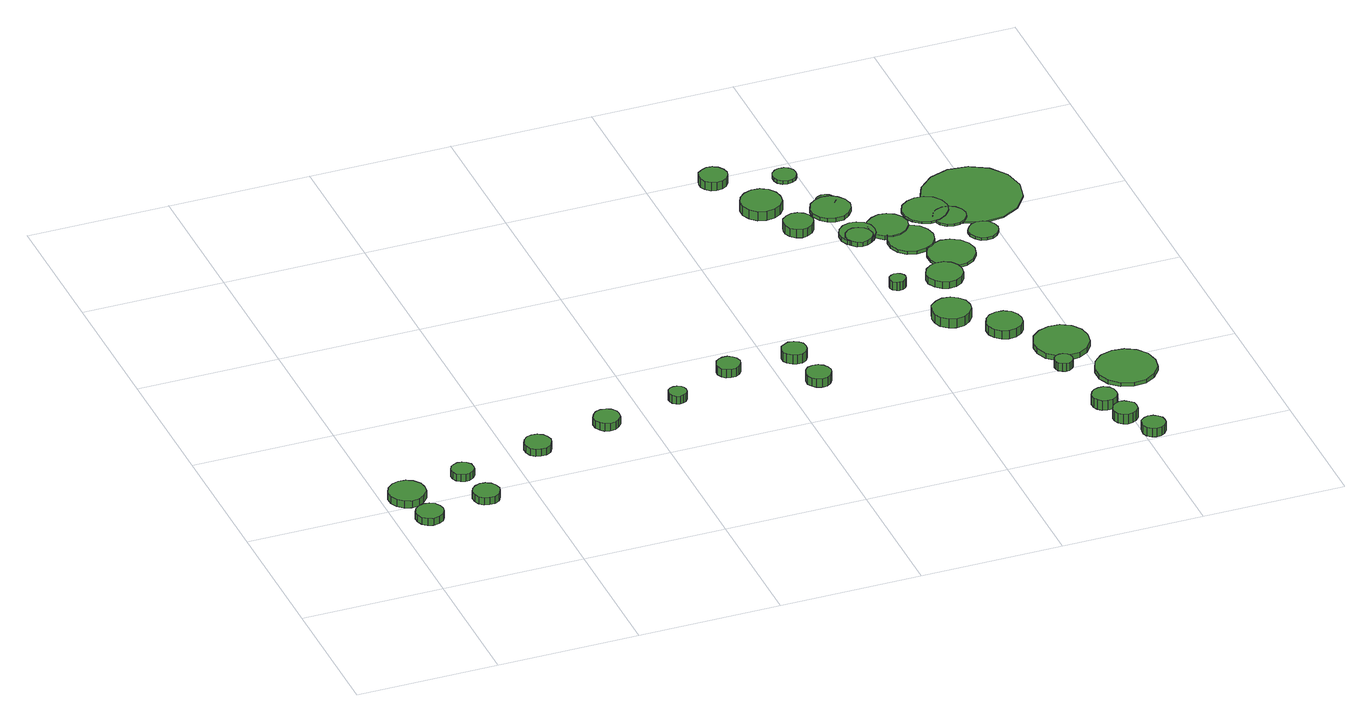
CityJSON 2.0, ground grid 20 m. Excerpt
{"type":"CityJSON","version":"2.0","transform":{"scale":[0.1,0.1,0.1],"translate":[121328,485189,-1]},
"CityObjects":{
"tree1":{"type":"SolitaryVegetationObject","attributes":{"function":"something"},"geometry":[{"type":"MultiSurface","lod":"1","boundaries":[[[0,1,2,3,4,5,6,7,8,9,10,11,12,13,14]],[[15,16,17,18,19,20,21,22,23,24,25,26,27,28,29]],[[0,29,28,1]],[[1,28,27,2]],[[2,27,26,3]],[[3,26,25,4]],[[4,25,24,5]],[[5,24,23,6]],[[6,23,22,7]],[[7,22,21,8]],[[8,21,20,9]],[[9,20,19,10]],[[10,19,18,11]],[[11,18,17,12]],[[12,17,16,13]],[[13,16,15,14]],[[14,15,29,0]]]}]},
"tree2":{"type":"SolitaryVegetationObject","attributes":{"function":"something"},"geometry":[{"type":"MultiSurface","lod":"1","boundaries":[[[30,31,32,33,34,35,36,37,38,39,40,41,42,43,44]],[[45,46,47,48,49,50,51,52,53,54,55,56,57,58,59]],[[30,59,58,31]],[[31,58,57,32]],[[32,57,56,33]],[[33,56,55,34]],[[34,55,54,35]],[[35,54,53,36]],[[36,53,52,37]],[[37,52,51,38]],[[38,51,50,39]],[[39,50,49,40]],[[40,49,48,41]],[[41,48,47,42]],[[42,47,46,43]],[[43,46,45,44]],[[44,45,59,30]]]}]},
"tree3":{"type":"SolitaryVegetationObject","attributes":{"function":"something"}},
"tree4":{"type":"SolitaryVegetationObject","attributes":{"function":"something"},"geometry":[{"type":"MultiSurface","lod":"1","boundaries":[[[60,61,62,63,64,65,66,67,68,69,70,71,72,73,74]],[[75,76,77,78,79,80,81,82,83,84,85,86,87,88,89]],[[60,89,88,61]],[[61,88,87,62]],[[62,87,86,63]],[[63,86,85,64]],[[64,85,84,65]],[[65,84,83,66]],[[66,83,82,67]],[[67,82,81,68]],[[68,81,80,69]],[[69,80,79,70]],[[70,79,78,71]],[[71,78,77,72]],[[72,77,76,73]],[[73,76,75,74]],[[74,75,89,60]]]}]},
"tree5":{"type":"SolitaryVegetationObject","attributes":{"function":"something"},"geometry":[{"type":"MultiSurface","lod":"1","boundaries":[[[90,91,92,93,94,95,96,97,98,99,100,101,102,103,104]],[[105,106,107,108,109,110,111,112,113,114,115,116,117,118,119]],[[90,119,118,91]],[[91,118,117,92]],[[92,117,116,93]],[[93,116,115,94]],[[94,115,114,95]],[[95,114,113,96]],[[96,113,112,97]],[[97,112,111,98]],[[98,111,110,99]],[[99,110,109,100]],[[100,109,108,101]],[[101,108,107,102]],[[102,107,106,103]],[[103,106,105,104]],[[104,105,119,90]]]}]},
"tree6":{"type":"SolitaryVegetationObject","attributes":{"function":"something"}},
"tree7":{"type":"SolitaryVegetationObject","attributes":{"function":"something"},"geometry":[{"type":"MultiSurface","lod":"1","boundaries":[[[120,121,122,123,124,125,126,127,128,129,130,131,132,133,134]],[[135,136,137,138,139,140,141,142,143,144,145,146,147,148,149]],[[120,149,148,121]],[[121,148,147,122]],[[122,147,146,123]],[[123,146,145,124]],[[124,145,144,125]],[[125,144,143,126]],[[126,143,142,127]],[[127,142,141,128]],[[128,141,140,129]],[[129,140,139,130]],[[130,139,138,131]],[[131,138,137,132]],[[132,137,136,133]],[[133,136,135,134]],[[134,135,149,120]]]}]},
"tree8":{"type":"SolitaryVegetationObject","attributes":{"function":"something"},"geometry":[{"type":"MultiSurface","lod":"1","boundaries":[[[150,151,152,153,154,155,156,157,158,159,160,161,162,163,164]],[[165,166,167,168,169,170,171,172,173,174,175,176,177,178,179]],[[150,179,178,151]],[[151,178,177,152]],[[152,177,176,153]],[[153,176,175,154]],[[154,175,174,155]],[[155,174,173,156]],[[156,173,172,157]],[[157,172,171,158]],[[158,171,170,159]],[[159,170,169,160]],[[160,169,168,161]],[[161,168,167,162]],[[162,167,166,163]],[[163,166,165,164]],[[164,165,179,150]]]}]},
"tree9":{"type":"SolitaryVegetationObject","attributes":{"function":"something"},"geometry":[{"type":"MultiSurface","lod":"1","boundaries":[[[180,181,182,183,184,185,186,187,188,189,190,191,192,193,194]],[[195,196,197,198,199,200,201,202,203,204,205,206,207,208,209]],[[180,209,208,181]],[[181,208,207,182]],[[182,207,206,183]],[[183,206,205,184]],[[184,205,204,185]],[[185,204,203,186]],[[186,203,202,187]],[[187,202,201,188]],[[188,201,200,189]],[[189,200,199,190]],[[190,199,198,191]],[[191,198,197,192]],[[192,197,196,193]],[[193,196,195,194]],[[194,195,209,180]]]}]},
"tree10":{"type":"SolitaryVegetationObject","attributes":{"function":"something"},"geometry":[{"type":"MultiSurface","lod":"1","boundaries":[[[210,211,212,213,214,215,216,217,218,219,220,221,222,223,224]],[[225,226,227,228,229,230,231,232,233,234,235,236,237,238,239]],[[210,239,238,211]],[[211,238,237,212]],[[212,237,236,213]],[[213,236,235,214]],[[214,235,234,215]],[[215,234,233,216]],[[216,233,232,217]],[[217,232,231,218]],[[218,231,230,219]],[[219,230,229,220]],[[220,229,228,221]],[[221,228,227,222]],[[222,227,226,223]],[[223,226,225,224]],[[224,225,239,210]]]}]},
"tree11":{"type":"SolitaryVegetationObject","attributes":{"function":"something"},"geometry":[{"type":"MultiSurface","lod":"1","boundaries":[[[240,241,242,243,244,245,246,247,248,249,250,251,252,253,254]],[[255,256,257,258,259,260,261,262,263,264,265,266,267,268,269]],[[240,269,268,241]],[[241,268,267,242]],[[242,267,266,243]],[[243,266,265,244]],[[244,265,264,245]],[[245,264,263,246]],[[246,263,262,247]],[[247,262,261,248]],[[248,261,260,249]],[[249,260,259,250]],[[250,259,258,251]],[[251,258,257,252]],[[252,257,256,253]],[[253,256,255,254]],[[254,255,269,240]]]}]},
"tree12":{"type":"SolitaryVegetationObject","attributes":{"function":"something"},"geometry":[{"type":"MultiSurface","lod":"1","boundaries":[[[270,271,272,273,274,275,276,277,278,279,280,281,282,283,284]],[[285,286,287,288,289,290,291,292,293,294,295,296,297,298,299]],[[270,299,298,271]],[[271,298,297,272]],[[272,297,296,273]],[[273,296,295,274]],[[274,295,294,275]],[[275,294,293,276]],[[276,293,292,277]],[[277,292,291,278]],[[278,291,290,279]],[[279,290,289,280]],[[280,289,288,281]],[[281,288,287,282]],[[282,287,286,283]],[[283,286,285,284]],[[284,285,299,270]]]}]},
"tree13":{"type":"SolitaryVegetationObject","attributes":{"function":"something"},"geometry":[{"type":"MultiSurface","lod":"1","boundaries":[[[300,301,302,303,304,305,306,307,308,309,310,311,312,313,314]],[[315,316,317,318,319,320,321,322,323,324,325,326,327,328,329]],[[300,329,328,301]],[[301,328,327,302]],[[302,327,326,303]],[[303,326,325,304]],[[304,325,324,305]],[[305,324,323,306]],[[306,323,322,307]],[[307,322,321,308]],[[308,321,320,309]],[[309,320,319,310]],[[310,319,318,311]],[[311,318,317,312]],[[312,317,316,313]],[[313,316,315,314]],[[314,315,329,300]]]}]},
"tree14":{"type":"SolitaryVegetationObject","attributes":{"function":"something"},"geometry":[{"type":"MultiSurface","lod":"1","boundaries":[[[330,331,332,333,334,335,336,337,338,339,340,341,342,343,344]],[[345,346,347,348,349,350,351,352,353,354,355,356,357,358,359]],[[330,359,358,331]],[[331,358,357,332]],[[332,357,356,333]],[[333,356,355,334]],[[334,355,354,335]],[[335,354,353,336]],[[336,353,352,337]],[[337,352,351,338]],[[338,351,350,339]],[[339,350,349,340]],[[340,349,348,341]],[[341,348,347,342]],[[342,347,346,343]],[[343,346,345,344]],[[344,345,359,330]]]}]},
"tree15":{"type":"SolitaryVegetationObject","attributes":{"function":"something"}},
"tree16":{"type":"SolitaryVegetationObject","attributes":{"function":"something"},"geometry":[{"type":"MultiSurface","lod":"1","boundaries":[[[360,361,362,363,364,365,366,367,368,369,370,371,372,373,374]],[[375,376,377,378,379,380,381,382,383,384,385,386,387,388,389]],[[360,389,388,361]],[[361,388,387,362]],[[362,387,386,363]],[[363,386,385,364]],[[364,385,384,365]],[[365,384,383,366]],[[366,383,382,367]],[[367,382,381,368]],[[368,381,380,369]],[[369,380,379,370]],[[370,379,378,371]],[[371,378,377,372]],[[372,377,376,373]],[[373,376,375,374]],[[374,375,389,360]]]}]},
"tree17":{"type":"SolitaryVegetationObject","attributes":{"function":"something"}},
"tree18":{"type":"SolitaryVegetationObject","attributes":{"function":"something"},"geometry":[{"type":"MultiSurface","lod":"1","boundaries":[[[390,391,392,393,394,395,396,397,398,399,400,401,402,403,404]],[[405,406,407,408,409,410,411,412,413,414,415,416,417,418,419]],[[390,419,418,391]],[[391,418,417,392]],[[392,417,416,393]],[[393,416,415,394]],[[394,415,414,395]],[[395,414,413,396]],[[396,413,412,397]],[[397,412,411,398]],[[398,411,410,399]],[[399,410,409,400]],[[400,409,408,401]],[[401,408,407,402]],[[402,407,406,403]],[[403,406,405,404]],[[404,405,419,390]]]}]},
"tree19":{"type":"SolitaryVegetationObject","attributes":{"function":"something"}},
"tree20":{"type":"SolitaryVegetationObject","attributes":{"function":"something"},"geometry":[{"type":"MultiSurface","lod":"1","boundaries":[[[420,421,422,423,424,425,426,427,428,429,430,431,432,433,434]],[[435,436,437,438,439,440,441,442,443,444,445,446,447,448,449]],[[420,449,448,421]],[[421,448,447,422]],[[422,447,446,423]],[[423,446,445,424]],[[424,445,444,425]],[[425,444,443,426]],[[426,443,442,427]],[[427,442,441,428]],[[428,441,440,429]],[[429,440,439,430]],[[430,439,438,431]],[[431,438,437,432]],[[432,437,436,433]],[[433,436,435,434]],[[434,435,449,420]]]}]},
"tree21":{"type":"SolitaryVegetationObject","attributes":{"function":"something"}},
"tree22":{"type":"SolitaryVegetationObject","attributes":{"function":"something"}},
"tree23":{"type":"SolitaryVegetationObject","attributes":{"function":"something"},"geometry":[{"type":"MultiSurface","lod":"1","boundaries":[[[450,451,452,453,454,455,456,457,458,459,460,461,462,463,464]],[[465,466,467,468,469,470,471,472,473,474,475,476,477,478,479]],[[450,479,478,451]],[[451,478,477,452]],[[452,477,476,453]],[[453,476,475,454]],[[454,475,474,455]],[[455,474,473,456]],[[456,473,472,457]],[[457,472,471,458]],[[458,471,470,459]],[[459,470,469,460]],[[460,469,468,461]],[[461,468,467,462]],[[462,467,466,463]],[[463,466,465,464]],[[464,465,479,450]]]}]},
"tree24":{"type":"SolitaryVegetationObject","attributes":{"function":"something"},"geometry":[{"type":"MultiSurface","lod":"1","boundaries":[[[480,481,482,483,484,485,486,487,488,489,490,491,492,493,494]],[[495,496,497,498,499,500,501,502,503,504,505,506,507,508,509]],[[480,509,508,481]],[[481,508,507,482]],[[482,507,506,483]],[[483,506,505,484]],[[484,505,504,485]],[[485,504,503,486]],[[486,503,502,487]],[[487,502,501,488]],[[488,501,500,489]],[[489,500,499,490]],[[490,499,498,491]],[[491,498,497,492]],[[492,497,496,493]],[[493,496,495,494]],[[494,495,509,480]]]}]},
"tree25":{"type":"SolitaryVegetationObject","attributes":{"function":"something"},"geometry":[{"type":"MultiSurface","lod":"1","boundaries":[[[510,511,512,513,514,515,516,517,518,519,520,521,522,523,524]],[[525,526,527,528,529,530,531,532,533,534,535,536,537,538,539]],[[510,539,538,511]],[[511,538,537,512]],[[512,537,536,513]],[[513,536,535,514]],[[514,535,534,515]],[[515,534,533,516]],[[516,533,532,517]],[[517,532,531,518]],[[518,531,530,519]],[[519,530,529,520]],[[520,529,528,521]],[[521,528,527,522]],[[522,527,526,523]],[[523,526,525,524]],[[524,525,539,510]]]}]},
"tree26":{"type":"SolitaryVegetationObject","attributes":{"function":"something"},"geometry":[{"type":"MultiSurface","lod":"1","boundaries":[[[540,541,542,543,544,545,546,547,548,549,550,551,552,553,554]],[[555,556,557,558,559,560,561,562,563,564,565,566,567,568,569]],[[540,569,568,541]],[[541,568,567,542]],[[542,567,566,543]],[[543,566,565,544]],[[544,565,564,545]],[[545,564,563,546]],[[546,563,562,547]],[[547,562,561,548]],[[548,561,560,549]],[[549,560,559,550]],[[550,559,558,551]],[[551,558,557,552]],[[552,557,556,553]],[[553,556,555,554]],[[554,555,569,540]]]}]},
"tree27":{"type":"SolitaryVegetationObject","attributes":{"function":"something"},"geometry":[{"type":"MultiSurface","lod":"1","boundaries":[[[570,571,572,573,574,575,576,577,578,579,580,581,582,583,584]],[[585,586,587,588,589,590,591,592,593,594,595,596,597,598,599]],[[570,599,598,571]],[[571,598,597,572]],[[572,597,596,573]],[[573,596,595,574]],[[574,595,594,575]],[[575,594,593,576]],[[576,593,592,577]],[[577,592,591,578]],[[578,591,590,579]],[[579,590,589,580]],[[580,589,588,581]],[[581,588,587,582]],[[582,587,586,583]],[[583,586,585,584]],[[584,585,599,570]]]}]},
"tree28":{"type":"SolitaryVegetationObject","attributes":{"function":"something"},"geometry":[{"type":"MultiSurface","lod":"1","boundaries":[[[600,601,602,603,604,605,606,607,608,609,610,611,612,613,614]],[[615,616,617,618,619,620,621,622,623,624,625,626,627,628,629]],[[600,629,628,601]],[[601,628,627,602]],[[602,627,626,603]],[[603,626,625,604]],[[604,625,624,605]],[[605,624,623,606]],[[606,623,622,607]],[[607,622,621,608]],[[608,621,620,609]],[[609,620,619,610]],[[610,619,618,611]],[[611,618,617,612]],[[612,617,616,613]],[[613,616,615,614]],[[614,615,629,600]]]}]},
"tree29":{"type":"SolitaryVegetationObject","attributes":{"function":"something"},"geometry":[{"type":"MultiSurface","lod":"1","boundaries":[[[630,631,632,633,634,635,636,637,638,639,640,641,642,643,644]],[[645,646,647,648,649,650,651,652,653,654,655,656,657,658,659]],[[630,659,658,631]],[[631,658,657,632]],[[632,657,656,633]],[[633,656,655,634]],[[634,655,654,635]],[[635,654,653,636]],[[636,653,652,637]],[[637,652,651,638]],[[638,651,650,639]],[[639,650,649,640]],[[640,649,648,641]],[[641,648,647,642]],[[642,647,646,643]],[[643,646,645,644]],[[644,645,659,630]]]}]},
"tree30":{"type":"SolitaryVegetationObject","attributes":{"function":"something"},"geometry":[{"type":"MultiSurface","lod":"1","boundaries":[[[660,661,662,663,664,665,666,667,668,669,670,671,672,673,674]],[[675,676,677,678,679,680,681,682,683,684,685,686,687,688,689]],[[660,689,688,661]],[[661,688,687,662]],[[662,687,686,663]],[[663,686,685,664]],[[664,685,684,665]],[[665,684,683,666]],[[666,683,682,667]],[[667,682,681,668]],[[668,681,680,669]],[[669,680,679,670]],[[670,679,678,671]],[[671,678,677,672]],[[672,677,676,673]],[[673,676,675,674]],[[674,675,689,660]]]}]},
"tree31":{"type":"SolitaryVegetationObject","attributes":{"function":"something"},"geometry":[{"type":"MultiSurface","lod":"1","boundaries":[[[690,691,692,693,694,695,696,697,698,699,700,701,702,703,704]],[[705,706,707,708,709,710,711,712,713,714,715,716,717,718,719]],[[690,719,718,691]],[[691,718,717,692]],[[692,717,716,693]],[[693,716,715,694]],[[694,715,714,695]],[[695,714,713,696]],[[696,713,712,697]],[[697,712,711,698]],[[698,711,710,699]],[[699,710,709,700]],[[700,709,708,701]],[[701,708,707,702]],[[702,707,706,703]],[[703,706,705,704]],[[704,705,719,690]]]}]},
"tree32":{"type":"SolitaryVegetationObject","attributes":{"function":"something"},"geometry":[{"type":"MultiSurface","lod":"1","boundaries":[[[720,721,722,723,724,725,726,727,728,729,730,731,732,733,734]],[[735,736,737,738,739,740,741,742,743,744,745,746,747,748,749]],[[720,749,748,721]],[[721,748,747,722]],[[722,747,746,723]],[[723,746,745,724]],[[724,745,744,725]],[[725,744,743,726]],[[726,743,742,727]],[[727,742,741,728]],[[728,741,740,729]],[[729,740,739,730]],[[730,739,738,731]],[[731,738,737,732]],[[732,737,736,733]],[[733,736,735,734]],[[734,735,749,720]]]}]},
"tree33":{"type":"SolitaryVegetationObject","attributes":{"function":"something"},"geometry":[{"type":"MultiSurface","lod":"1","boundaries":[[[750,751,752,753,754,755,756,757,758,759,760,761,762,763,764]],[[765,766,767,768,769,770,771,772,773,774,775,776,777,778,779]],[[750,779,778,751]],[[751,778,777,752]],[[752,777,776,753]],[[753,776,775,754]],[[754,775,774,755]],[[755,774,773,756]],[[756,773,772,757]],[[757,772,771,758]],[[758,771,770,759]],[[759,770,769,760]],[[760,769,768,761]],[[761,768,767,762]],[[762,767,766,763]],[[763,766,765,764]],[[764,765,779,750]]]}]},
"tree34":{"type":"SolitaryVegetationObject","attributes":{"function":"something"},"geometry":[{"type":"MultiSurface","lod":"1","boundaries":[[[780,781,782,783,784,785,786,787,788,789,790,791,792,793,794]],[[795,796,797,798,799,800,801,802,803,804,805,806,807,808,809]],[[780,809,808,781]],[[781,808,807,782]],[[782,807,806,783]],[[783,806,805,784]],[[784,805,804,785]],[[785,804,803,786]],[[786,803,802,787]],[[787,802,801,788]],[[788,801,800,789]],[[789,800,799,790]],[[790,799,798,791]],[[791,798,797,792]],[[792,797,796,793]],[[793,796,795,794]],[[794,795,809,780]]]}]},
"tree35":{"type":"SolitaryVegetationObject","attributes":{"function":"something"},"geometry":[{"type":"MultiSurface","lod":"1","boundaries":[[[810,811,812,813,814,815,816,817,818,819,820,821,822,823,824]],[[825,826,827,828,829,830,831,832,833,834,835,836,837,838,839]],[[810,839,838,811]],[[811,838,837,812]],[[812,837,836,813]],[[813,836,835,814]],[[814,835,834,815]],[[815,834,833,816]],[[816,833,832,817]],[[817,832,831,818]],[[818,831,830,819]],[[819,830,829,820]],[[820,829,828,821]],[[821,828,827,822]],[[822,827,826,823]],[[823,826,825,824]],[[824,825,839,810]]]}]},
"tree36":{"type":"SolitaryVegetationObject","attributes":{"function":"something"},"geometry":[{"type":"MultiSurface","lod":"1","boundaries":[[[840,841,842,843,844,845,846,847,848,849,850,851,852,853,854]],[[855,856,857,858,859,860,861,862,863,864,865,866,867,868,869]],[[840,869,868,841]],[[841,868,867,842]],[[842,867,866,843]],[[843,866,865,844]],[[844,865,864,845]],[[845,864,863,846]],[[846,863,862,847]],[[847,862,861,848]],[[848,861,860,849]],[[849,860,859,850]],[[850,859,858,851]],[[851,858,857,852]],[[852,857,856,853]],[[853,856,855,854]],[[854,855,869,840]]]}]},
"tree37":{"type":"SolitaryVegetationObject","attributes":{"function":"something"},"geometry":[{"type":"MultiSurface","lod":"1","boundaries":[[[870,871,872,873,874,875,876,877,878,879,880,881,882,883,884]],[[885,886,887,888,889,890,891,892,893,894,895,896,897,898,899]],[[870,899,898,871]],[[871,898,897,872]],[[872,897,896,873]],[[873,896,895,874]],[[874,895,894,875]],[[875,894,893,876]],[[876,893,892,877]],[[877,892,891,878]],[[878,891,890,879]],[[879,890,889,880]],[[880,889,888,881]],[[881,888,887,882]],[[882,887,886,883]],[[883,886,885,884]],[[884,885,899,870]]]}]},
"tree38":{"type":"SolitaryVegetationObject","attributes":{"function":"something"}},
"tree39":{"type":"SolitaryVegetationObject","attributes":{"function":"something"},"geometry":[{"type":"MultiSurface","lod":"1","boundaries":[[[900,901,902,903,904,905,906,907,908,909,910,911,912,913,914]],[[915,916,917,918,919,920,921,922,923,924,925,926,927,928,929]],[[900,929,928,901]],[[901,928,927,902]],[[902,927,926,903]],[[903,926,925,904]],[[904,925,924,905]],[[905,924,923,906]],[[906,923,922,907]],[[907,922,921,908]],[[908,921,920,909]],[[909,920,919,910]],[[910,919,918,911]],[[911,918,917,912]],[[912,917,916,913]],[[913,916,915,914]],[[914,915,929,900]]]}]},
"tree40":{"type":"SolitaryVegetationObject","attributes":{"function":"something"},"geometry":[{"type":"MultiSurface","lod":"1","boundaries":[[[930,931,932,933,934,935,936,937,938,939,940,941,942,943,944]],[[945,946,947,948,949,950,951,952,953,954,955,956,957,958,959]],[[930,959,958,931]],[[931,958,957,932]],[[932,957,956,933]],[[933,956,955,934]],[[934,955,954,935]],[[935,954,953,936]],[[936,953,952,937]],[[937,952,951,938]],[[938,951,950,939]],[[939,950,949,940]],[[940,949,948,941]],[[941,948,947,942]],[[942,947,946,943]],[[943,946,945,944]],[[944,945,959,930]]]}]},
"tree41":{"type":"SolitaryVegetationObject","attributes":{"function":"something"},"geometry":[{"type":"MultiSurface","lod":"1","boundaries":[[[960,961,962,963,964,965,966,967,968,969,970,971,972,973,974]],[[975,976,977,978,979,980,981,982,983,984,985,986,987,988,989]],[[960,989,988,961]],[[961,988,987,962]],[[962,987,986,963]],[[963,986,985,964]],[[964,985,984,965]],[[965,984,983,966]],[[966,983,982,967]],[[967,982,981,968]],[[968,981,980,969]],[[969,980,979,970]],[[970,979,978,971]],[[971,978,977,972]],[[972,977,976,973]],[[973,976,975,974]],[[974,975,989,960]]]}]},
"tree42":{"type":"SolitaryVegetationObject","attributes":{"function":"something"},"geometry":[{"type":"MultiSurface","lod":"1","boundaries":[[[990,991,992,993,994,995,996,997,998,999,1000,1001,1002,1003,1004]],[[1005,1006,1007,1008,1009,1010,1011,1012,1013,1014,1015,1016,1017,1018,1019]],[[990,1019,1018,991]],[[991,1018,1017,992]],[[992,1017,1016,993]],[[993,1016,1015,994]],[[994,1015,1014,995]],[[995,1014,1013,996]],[[996,1013,1012,997]],[[997,1012,1011,998]],[[998,1011,1010,999]],[[999,1010,1009,1000]],[[1000,1009,1008,1001]],[[1001,1008,1007,1002]],[[1002,1007,1006,1003]],[[1003,1006,1005,1004]],[[1004,1005,1019,990]]]}]},
"tree43":{"type":"SolitaryVegetationObject","attributes":{"function":"something"},"geometry":[{"type":"MultiSurface","lod":"1","boundaries":[[[1020,1021,1022,1023,1024,1025,1026,1027,1028,1029,1030,1031,1032,1033,1034]],[[1035,1036,1037,1038,1039,1040,1041,1042,1043,1044,1045,1046,1047,1048,1049]],[[1020,1049,1048,1021]],[[1021,1048,1047,1022]],[[1022,1047,1046,1023]],[[1023,1046,1045,1024]],[[1024,1045,1044,1025]],[[1025,1044,1043,1026]],[[1026,1043,1042,1027]],[[1027,1042,1041,1028]],[[1028,1041,1040,1029]],[[1029,1040,1039,1030]],[[1030,1039,1038,1031]],[[1031,1038,1037,1032]],[[1032,1037,1036,1033]],[[1033,1036,1035,1034]],[[1034,1035,1049,1020]]]}]}
},
"vertices":[
[64,163,15],[62,170,15],[58,177,15],[51,181,15],[43,182,15],[35,179,15],[29,174,15],[26,167,15],[26,159,15],[29,152,15],[35,146,15],[43,144,15],[51,145,15],[58,149,15],[62,155,15],[62,155,4],[58,149,4],[51,145,4],[43,144,4],[35,146,4],[29,152,4],[26,159,4],[26,167,4],[29,174,4],[35,179,4],[43,182,4],[51,181,4],[58,177,4],[62,170,4],[64,163,4],
[60,220,15],[58,230,15],[51,239,15],[42,244,15],[32,245,15],[22,242,15],[14,235,15],[9,225,15],[9,214,15],[14,204,15],[22,197,15],[32,194,15],[42,195,15],[51,201,15],[58,209,15],[58,209,4],[51,201,4],[42,195,4],[32,194,4],[22,197,4],[14,204,4],[9,214,4],[9,225,4],[14,235,4],[22,242,4],[32,245,4],[42,244,4],[51,239,4],[58,230,4],[60,220,4],
[151,182,15],[149,190,15],[145,196,15],[138,200,15],[130,201,15],[123,198,15],[117,193,15],[114,186,15],[114,178,15],[117,171,15],[123,166,15],[130,164,15],[138,164,15],[145,168,15],[149,175,15],[149,175,4],[145,168,4],[138,164,4],[130,164,4],[123,166,4],[117,171,4],[114,178,4],[114,186,4],[117,193,4],[123,198,4],[130,201,4],[138,200,4],[145,196,4],[149,190,4],[151,182,4],
[138,243,15],[137,250,15],[133,255,15],[127,258,15],[121,259,15],[115,257,15],[110,253,15],[107,247,15],[107,240,15],[110,234,15],[115,230,15],[121,228,15],[127,229,15],[133,232,15],[137,237,15],[137,237,4],[133,232,4],[127,229,4],[121,228,4],[115,230,4],[110,234,4],[107,240,4],[107,247,4],[110,253,4],[115,257,4],[121,259,4],[127,258,4],[133,255,4],[137,250,4],[138,243,4],
[258,269,14],[256,277,14],[252,283,14],[245,287,14],[237,288,14],[230,286,14],[224,280,14],[221,273,14],[221,265,14],[224,258,14],[230,253,14],[237,251,14],[245,251,14],[252,255,14],[256,262,14],[256,262,3],[252,255,3],[245,251,3],[237,251,3],[230,253,3],[224,258,3],[221,265,3],[221,273,3],[224,280,3],[230,286,3],[237,288,3],[245,287,3],[252,283,3],[256,277,3],[258,269,3],
[364,293,15],[363,300,15],[358,307,15],[352,310,15],[344,311,15],[337,309,15],[332,304,15],[328,297,15],[328,289,15],[332,282,15],[337,277,15],[344,275,15],[352,276,15],[358,280,15],[363,286,15],[363,286,3],[358,280,3],[352,276,3],[344,275,3],[337,277,3],[332,282,3],[328,289,3],[328,297,3],[332,304,3],[337,309,3],[344,311,3],[352,310,3],[358,307,3],[363,300,3],[364,293,3],
[468,316,15],[467,321,15],[464,325,15],[459,328,15],[454,328,15],[449,327,15],[445,323,15],[443,318,15],[443,313,15],[445,308,15],[449,305,15],[454,303,15],[459,304,15],[464,306,15],[467,311,15],[467,311,3],[464,306,3],[459,304,3],[454,303,3],[449,305,3],[445,308,3],[443,313,3],[443,318,3],[445,323,3],[449,327,3],[454,328,3],[459,328,3],[464,325,3],[467,321,3],[468,316,3],
[559,354,16],[557,361,16],[553,366,16],[547,370,16],[540,370,16],[534,368,16],[529,364,16],[526,357,16],[526,351,16],[529,344,16],[534,340,16],[540,338,16],[547,338,16],[553,342,16],[557,347,16],[557,347,3],[553,342,3],[547,338,3],[540,338,3],[534,340,3],[529,344,3],[526,351,3],[526,357,3],[529,364,3],[534,368,3],[540,370,3],[547,370,3],[553,366,3],[557,361,3],[559,354,3],
[664,292,15],[662,299,15],[658,305,15],[652,309,15],[644,310,15],[637,308,15],[632,303,15],[629,296,15],[629,288,15],[632,282,15],[637,277,15],[644,274,15],[652,275,15],[658,279,15],[662,285,15],[662,285,2],[658,279,2],[652,275,2],[644,274,2],[637,277,2],[632,282,2],[629,288,2],[629,296,2],[632,303,2],[637,308,2],[644,310,2],[652,309,2],[658,305,2],[662,299,2],[664,292,2],
[653,356,16],[652,363,16],[648,368,16],[642,372,16],[634,373,16],[628,370,16],[622,366,16],[619,359,16],[619,352,16],[622,346,16],[628,341,16],[634,339,16],[642,339,16],[648,343,16],[652,349,16],[652,349,2],[648,343,2],[642,339,2],[634,339,2],[628,341,2],[622,346,2],[619,352,2],[619,359,2],[622,366,2],[628,370,2],[634,373,2],[642,372,2],[648,368,2],[652,363,2],[653,356,2],
[710,790,15],[708,798,15],[703,805,15],[696,809,15],[688,810,15],[681,807,15],[674,802,15],[671,794,15],[671,786,15],[674,779,15],[681,773,15],[688,771,15],[696,772,15],[703,776,15],[708,782,15],[708,782,2],[703,776,2],[696,772,2],[688,771,2],[681,773,2],[674,779,2],[671,786,2],[671,794,2],[674,802,2],[681,807,2],[688,810,2],[696,809,2],[703,805,2],[708,798,2],[710,790,2],
[754,708,16],[752,719,16],[745,729,16],[735,735,16],[723,736,16],[712,732,16],[703,724,16],[698,714,16],[698,702,16],[703,691,16],[712,683,16],[723,680,16],[735,681,16],[745,687,16],[752,696,16],[752,696,2],[745,687,2],[735,681,2],[723,680,2],[712,683,2],[703,691,2],[698,702,2],[698,714,2],[703,724,2],[712,732,2],[723,736,2],[735,735,2],[745,729,2],[752,719,2],[754,708,2],
[775,644,15],[773,653,15],[768,660,15],[760,664,15],[752,665,15],[744,662,15],[737,656,15],[734,648,15],[734,640,15],[737,632,15],[744,626,15],[752,623,15],[760,624,15],[768,629,15],[773,636,15],[773,636,2],[768,629,2],[760,624,2],[752,623,2],[744,626,2],[737,632,2],[734,640,2],[734,648,2],[737,656,2],[744,662,2],[752,665,2],[760,664,2],[768,660,2],[773,653,2],[775,644,2],
[838,468,15],[837,472,15],[834,476,15],[830,478,15],[825,479,15],[821,477,15],[817,474,15],[815,470,15],[815,466,15],[817,461,15],[821,458,15],[825,457,15],[830,457,15],[834,460,15],[837,463,15],[837,463,2],[834,460,2],[830,457,2],[825,457,2],[821,458,2],[817,461,2],[815,466,2],[815,470,2],[817,474,2],[821,477,2],[825,479,2],[830,478,2],[834,476,2],[837,472,2],[838,468,2],
[892,372,16],[890,383,16],[883,392,16],[874,398,16],[862,399,16],[852,395,16],[843,388,16],[839,377,16],[839,366,16],[843,356,16],[852,348,16],[862,345,16],[874,346,16],[883,352,16],[890,361,16],[890,361,2],[883,352,2],[874,346,2],[862,345,2],[852,348,2],[843,356,2],[839,366,2],[839,377,2],[843,388,2],[852,395,2],[862,399,2],[874,398,2],[883,392,2],[890,383,2],[892,372,2],
[839,592,9],[837,600,9],[833,606,9],[826,610,9],[818,611,9],[811,609,9],[805,603,9],[802,596,9],[802,589,9],[805,582,9],[811,576,9],[818,574,9],[826,575,9],[833,579,9],[837,585,9],[837,585,2],[833,579,2],[826,575,2],[818,574,2],[811,576,2],[805,582,2],[802,589,2],[802,596,2],[805,603,2],[811,609,2],[818,611,2],[826,610,2],[833,606,2],[837,600,2],[839,592,2],
[846,601,8],[844,612,8],[838,620,8],[829,625,8],[819,626,8],[809,623,8],[801,616,8],[797,607,8],[797,596,8],[801,587,8],[809,580,8],[819,577,8],[829,578,8],[838,583,8],[844,591,8],[844,591,2],[838,583,2],[829,578,2],[819,577,2],[809,580,2],[801,587,2],[797,596,2],[797,607,2],[801,616,2],[809,623,2],[819,626,2],[829,625,2],[838,620,2],[844,612,2],[846,601,2],
[995,104,16],[994,111,16],[990,117,16],[983,121,16],[976,121,16],[969,119,16],[964,114,16],[961,108,16],[961,100,16],[964,94,16],[969,89,16],[976,87,16],[983,87,16],[990,91,16],[994,97,16],[994,97,1],[990,91,1],[983,87,1],[976,87,1],[969,89,1],[964,94,1],[961,100,1],[961,108,1],[964,114,1],[969,119,1],[976,121,1],[983,121,1],[990,117,1],[994,111,1],[995,104,1],
[1008,63,16],[1007,70,16],[1002,75,16],[996,79,16],[989,80,16],[983,77,16],[978,73,16],[975,66,16],[975,59,16],[978,53,16],[983,48,16],[989,46,16],[996,47,16],[1002,50,16],[1007,56,16],[1007,56,1],[1002,50,1],[996,47,1],[989,46,1],[983,48,1],[978,53,1],[975,59,1],[975,66,1],[978,73,1],[983,77,1],[989,80,1],[996,79,1],[1002,75,1],[1007,70,1],[1008,63,1],
[838,670,8],[835,682,8],[828,691,8],[819,697,8],[807,698,8],[796,694,8],[788,687,8],[783,676,8],[783,665,8],[788,654,8],[796,647,8],[807,643,8],[819,644,8],[828,650,8],[835,659,8],[835,659,2],[828,650,2],[819,644,2],[807,643,2],[796,647,2],[788,654,2],[783,665,2],[783,676,2],[788,687,2],[796,694,2],[807,698,2],[819,697,2],[828,691,2],[835,682,2],[838,670,2],
[799,769,7],[798,775,7],[794,781,7],[788,784,7],[781,785,7],[775,783,7],[769,778,7],[767,772,7],[767,765,7],[769,759,7],[775,754,7],[781,752,7],[788,753,7],[794,756,7],[798,762,7],[798,762,2],[794,756,2],[788,753,2],[781,752,2],[775,754,2],[769,759,2],[767,765,2],[767,772,2],[769,778,2],[775,783,2],[781,785,2],[788,784,2],[794,781,2],[798,775,2],[799,769,2],
[945,320,14],[943,330,14],[937,339,14],[928,344,14],[918,345,14],[908,342,14],[900,335,14],[896,325,14],[896,315,14],[900,306,14],[908,299,14],[918,296,14],[928,297,14],[937,302,14],[943,310,14],[943,310,1],[937,302,1],[928,297,1],[918,296,1],[908,299,1],[900,306,1],[896,315,1],[896,325,1],[900,335,1],[908,342,1],[918,345,1],[928,344,1],[937,339,1],[943,330,1],[945,320,1],
[825,690,7],[824,696,7],[820,701,7],[815,704,7],[809,704,7],[804,702,7],[800,699,7],[797,693,7],[797,688,7],[800,682,7],[804,678,7],[809,677,7],[815,677,7],[820,680,7],[824,685,7],[824,685,2],[820,680,2],[815,677,2],[809,677,2],[804,678,2],[800,682,2],[797,688,2],[797,693,2],[800,699,2],[804,702,2],[809,704,2],[815,704,2],[820,701,2],[824,696,2],[825,690,2],
[1031,19,14],[1030,26,14],[1026,31,14],[1020,35,14],[1013,36,14],[1007,34,14],[1001,29,14],[999,23,14],[999,16,14],[1001,10,14],[1007,5,14],[1013,3,14],[1020,4,14],[1026,7,14],[1030,13,14],[1030,13,1],[1026,7,1],[1020,4,1],[1013,3,1],[1007,5,1],[1001,10,1],[999,16,1],[999,23,1],[1001,29,1],[1007,34,1],[1013,36,1],[1020,35,1],[1026,31,1],[1030,26,1],[1031,19,1],
[973,208,13],[972,213,13],[969,217,13],[964,220,13],[959,220,13],[954,219,13],[950,215,13],[948,210,13],[948,205,13],[950,200,13],[954,197,13],[959,195,13],[964,195,13],[969,198,13],[972,202,13],[972,202,1],[969,198,1],[964,195,1],[959,195,1],[954,197,1],[950,200,1],[948,205,1],[948,210,1],[950,215,1],[954,219,1],[959,220,1],[964,220,1],[969,217,1],[972,213,1],[973,208,1],
[916,463,12],[914,473,12],[908,482,12],[899,487,12],[888,488,12],[879,485,12],[871,478,12],[866,468,12],[866,458,12],[871,448,12],[879,441,12],[888,438,12],[899,439,12],[908,444,12],[914,453,12],[914,453,2],[908,444,2],[899,439,2],[888,438,2],[879,441,2],[871,448,2],[866,458,2],[866,468,2],[871,478,2],[879,485,2],[888,488,2],[899,487,2],[908,482,2],[914,473,2],[916,463,2],
[893,603,8],[890,615,8],[883,624,8],[873,630,8],[862,631,8],[851,627,8],[842,620,8],[838,609,8],[838,598,8],[842,587,8],[851,579,8],[862,576,8],[873,577,8],[883,583,8],[890,592,8],[890,592,2],[883,583,2],[873,577,2],[862,576,2],[851,579,2],[842,587,2],[838,598,2],[838,609,2],[842,620,2],[851,627,2],[862,631,2],[873,630,2],[883,624,2],[890,615,2],[893,603,2],
[914,563,7],[911,576,7],[904,587,7],[892,594,7],[879,595,7],[866,591,7],[856,582,7],[851,570,7],[851,556,7],[856,544,7],[866,535,7],[879,531,7],[892,533,7],[904,539,7],[911,550,7],[911,550,2],[904,539,2],[892,533,2],[879,531,2],[866,535,2],[856,544,2],[851,556,2],[851,570,2],[856,582,2],[866,591,2],[879,595,2],[892,594,2],[904,587,2],[911,576,2],[914,563,2],
[1014,257,9],[1011,272,9],[1002,285,9],[988,293,9],[972,294,9],[957,289,9],[945,279,9],[939,264,9],[939,249,9],[945,234,9],[957,224,9],[972,219,9],[988,220,9],[1002,228,9],[1011,241,9],[1011,241,1],[1002,228,1],[988,220,1],[972,219,1],[957,224,1],[945,234,1],[939,249,1],[939,264,1],[945,279,1],[957,289,1],[972,294,1],[988,293,1],[1002,285,1],[1011,272,1],[1014,257,1],
[953,513,6],[950,526,6],[942,537,6],[930,544,6],[917,546,6],[904,541,6],[893,532,6],[888,520,6],[888,506,6],[893,493,6],[904,484,6],[917,480,6],[930,481,6],[942,488,6],[950,499,6],[950,499,2],[942,488,2],[930,481,2],[917,480,2],[904,484,2],[893,493,2],[888,506,2],[888,520,2],[893,532,2],[904,541,2],[917,546,2],[930,544,2],[942,537,2],[950,526,2],[953,513,2],
[1076,170,7],[1073,188,7],[1062,202,7],[1047,210,7],[1030,212,7],[1013,207,7],[1000,195,7],[993,179,7],[993,162,7],[1000,146,7],[1013,134,7],[1030,129,7],[1047,130,7],[1062,139,7],[1073,153,7],[1073,153,1],[1062,139,1],[1047,130,1],[1030,129,1],[1013,134,1],[1000,146,1],[993,162,1],[993,179,1],[1000,195,1],[1013,207,1],[1030,212,1],[1047,210,1],[1062,202,1],[1073,188,1],[1076,170,1],
[958,625,5],[955,638,5],[947,649,5],[936,655,5],[923,656,5],[911,652,5],[901,644,5],[895,632,5],[895,619,5],[901,607,5],[911,598,5],[923,594,5],[936,595,5],[947,602,5],[955,612,5],[955,612,2],[947,602,2],[936,595,2],[923,594,2],[911,598,2],[901,607,2],[895,619,2],[895,632,2],[901,644,2],[911,652,2],[923,656,2],[936,655,2],[947,649,2],[955,638,2],[958,625,2],
[974,599,5],[972,608,5],[966,616,5],[958,621,5],[949,622,5],[940,619,5],[933,613,5],[929,604,5],[929,595,5],[933,586,5],[940,580,5],[949,577,5],[958,578,5],[966,583,5],[972,590,5],[972,590,2],[966,583,2],[958,578,2],[949,577,2],[940,580,2],[933,586,2],[929,595,2],[929,604,2],[933,613,2],[940,619,2],[949,622,2],[958,621,2],[966,616,2],[972,608,2],[974,599,2],
[1001,551,5],[999,560,5],[994,567,5],[987,571,5],[978,572,5],[970,569,5],[964,563,5],[960,556,5],[960,547,5],[964,539,5],[970,533,5],[978,531,5],[987,532,5],[994,536,5],[999,543,5],[999,543,1],[994,536,1],[987,532,1],[978,531,1],[970,533,1],[964,539,1],[960,547,1],[960,556,1],[964,563,1],[970,569,1],[978,572,1],[987,571,1],[994,567,1],[999,560,1],[1001,551,1],
[1066,639,3],[1060,667,3],[1043,690,3],[1018,704,3],[990,707,3],[963,698,3],[942,679,3],[930,653,3],[930,625,3],[942,599,3],[963,580,3],[990,571,3],[1018,574,3],[1043,588,3],[1060,611,3],[1060,611,1],[1043,588,1],[1018,574,1],[990,571,1],[963,580,1],[942,599,1],[930,625,1],[930,653,1],[942,679,1],[963,698,1],[990,707,1],[1018,704,1],[1043,690,1],[1060,667,1],[1066,639,1]
]}
